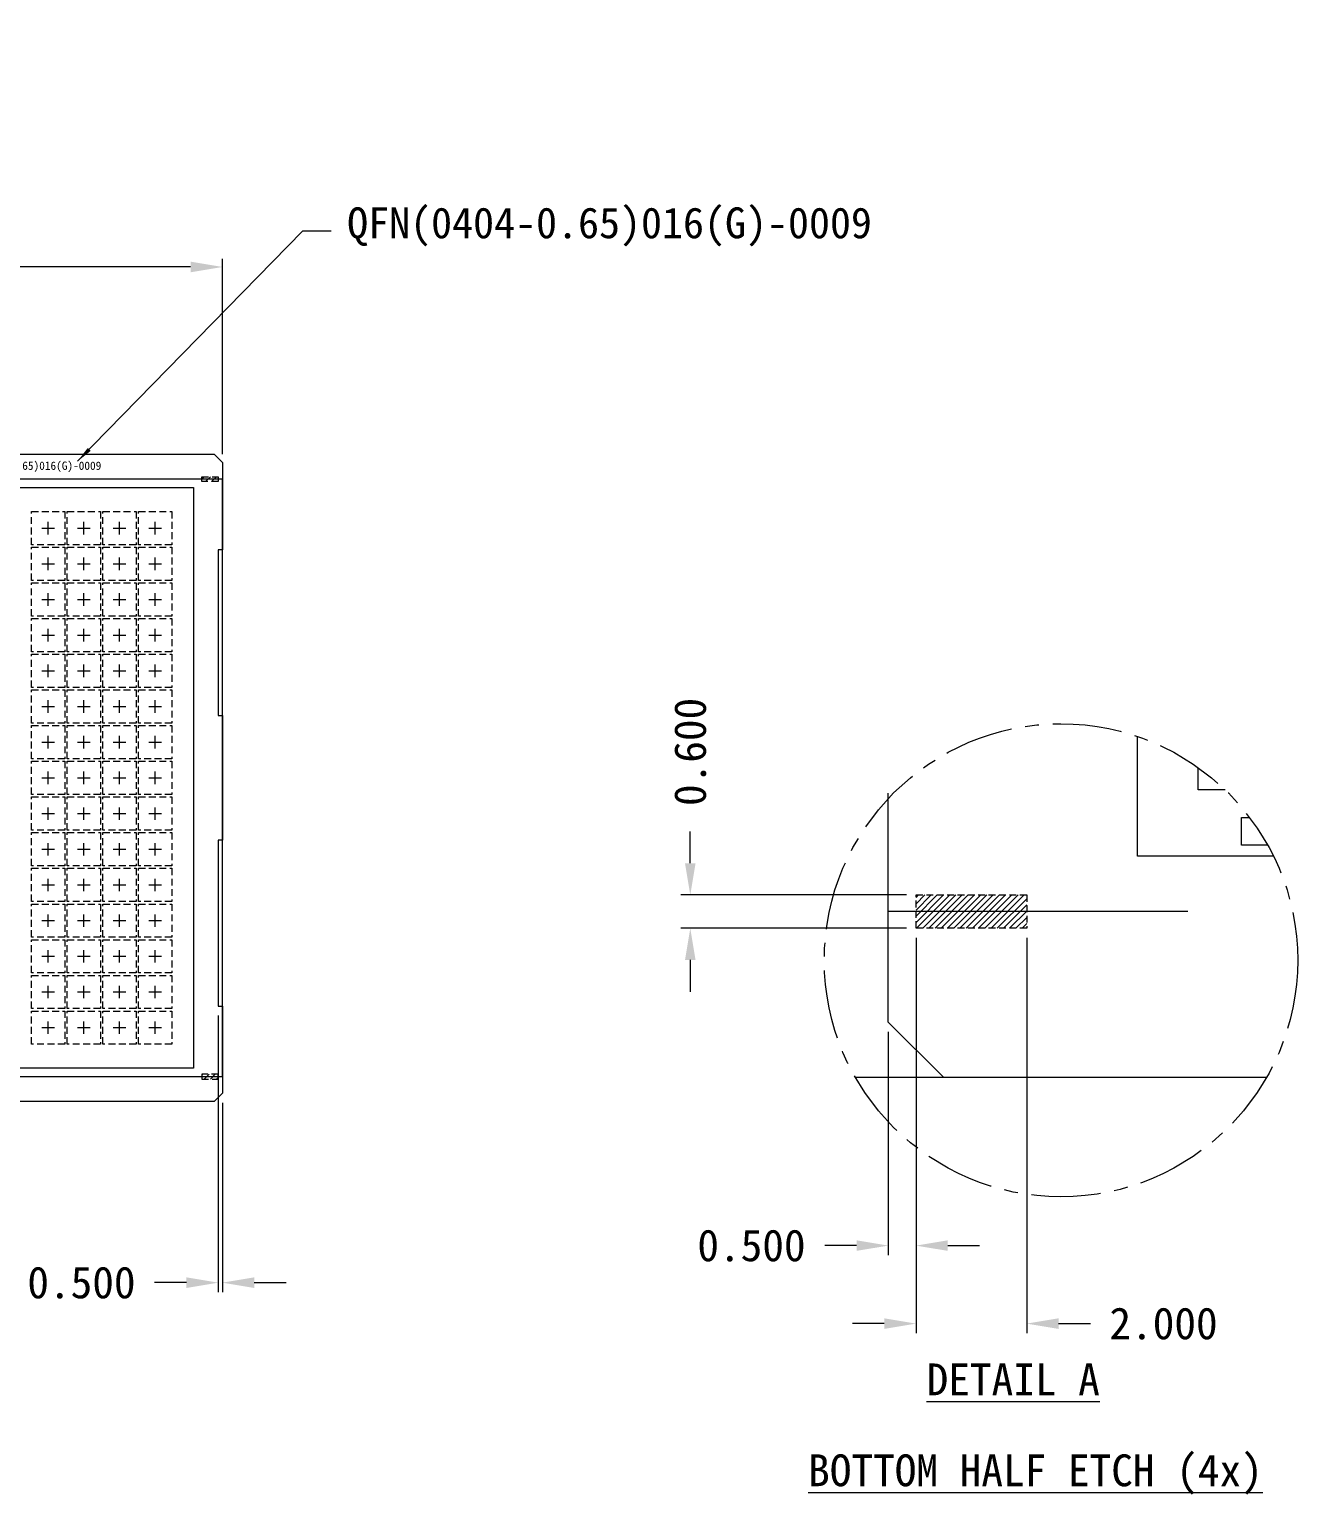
# Model space of a CAD drawing. Header units: millimetres. Extents: x -176 to -53, y -166 to -6.
# Drawn here: x -98.8 to -52.9, y -163.4 to -110.4 of the extents above; entities that cross this region are included whole.
import ezdxf

# ---------------------------------------------------------------- set-up
doc = ezdxf.new("R2010")
doc.units = ezdxf.units.MM
for name, pattern in [('CENTER', [2, 1.25, -0.25, 0.25, -0.25]), ('DASHED', [0.75, 0.5, -0.25]), ('HIDDEN', [0.375, 0.25, -0.125])]:
    doc.linetypes.add(name, pattern=pattern)
for name, color, linetype, lineweight in [('1', 7, 'Continuous', 18), ('1D', 4, 'Continuous', 18), ('ETCH', 4, 'Continuous', 15), ('Pkg', 2, 'DASHED', 9)]:
    doc.layers.add(name, color=color, linetype=linetype, lineweight=lineweight)
for name, color, linetype in [('TAPE', 4, 'Continuous'), ('中心线', 1, 'CENTER'), ('标注', 4, 'Continuous')]:
    doc.layers.add(name, color=color, linetype=linetype)
doc.styles.add('宋体', font='SimSun.ttf')

msp = doc.modelspace()

# ---------------------------------------------------------------- hatches: boundary and pattern name
at = {"layer": 'ETCH', "lineweight": 5}
h = msp.add_hatch(dxfattribs=at)
h.set_pattern_fill('ANSI31', color=256, scale=0.05)
h.set_pattern_definition([(45, (0.1879, 0.80497), (-0.1122532, 0.1122532), [])])
h.paths.add_polyline_path([(-91.9282, -148.3147), (-92.5282, -148.3147), (-92.5282, -148.399), (-91.9282, -148.399)])
h.paths.add_polyline_path([(-91.9282, -148.219), (-92.5282, -148.219), (-92.5282, -148.3147), (-91.9282, -148.3147)])
h.paths.add_polyline_path([(-91.9282, -126.709), (-92.5282, -126.709), (-92.5282, -126.799), (-91.9282, -126.799)])
h.paths.add_polyline_path([(-91.9282, -126.619), (-92.5282, -126.619), (-92.5282, -126.709), (-91.9282, -126.709)])
h.paths.add_polyline_path([(-168.4282, -126.709), (-169.0282, -126.709), (-169.0282, -126.799), (-168.4282, -126.799)])
h.paths.add_polyline_path([(-168.4282, -126.619), (-169.0282, -126.619), (-169.0282, -126.709), (-168.4282, -126.709)])
h.paths.add_polyline_path([(-149.2178, -91.4391), (-151.2178, -91.4391), (-151.2178, -91.7391), (-149.2178, -91.7391)])
h.paths.add_polyline_path([(-149.2178, -91.1391), (-151.2178, -91.1391), (-151.2178, -91.4391), (-149.2178, -91.4391)])
h.paths.add_polyline_path([(-149.2178, -19.4391), (-151.2178, -19.4391), (-151.2178, -19.7391), (-149.2178, -19.7391)])
h.paths.add_polyline_path([(-149.2178, -19.1391), (-151.2178, -19.1391), (-151.2178, -19.4391), (-149.2178, -19.4391)])
h.paths.add_polyline_path([(-168.4282, -148.3147), (-169.0282, -148.3147), (-169.0282, -148.399), (-168.4282, -148.399)])
h.paths.add_polyline_path([(-168.4282, -148.219), (-169.0282, -148.219), (-169.0282, -148.3147), (-168.4282, -148.3147)])
h = msp.add_hatch(dxfattribs=at)
h.set_pattern_fill('ANSI31', color=256, scale=0.05)
h.set_pattern_definition([(45, (-2.54663, -13.45843), (-0.1122532, 0.1122532), [])])
h.paths.add_polyline_path([(-66.7167, -142.9432), (-62.7167, -142.9432), (-62.7167, -142.3432), (-66.7167, -142.3432)])
h.paths.add_polyline_path([(-62.7167, -142.3432), (-62.7167, -141.7432), (-66.7167, -141.7432), (-66.7167, -142.3432)])
at = {"layer": '标注', "lineweight": 5}
for points in [[(-92.9282, -118.8463), (-92.9282, -119.2296), (-91.7782, -119.038)], [(-97.0148, -126.064), (-96.6491, -125.5825), (-96.5419, -125.6873)], [(-75.0649, -140.5932), (-74.6816, -140.5932), (-74.8732, -141.7432)], [(-75.0649, -144.0932), (-74.6816, -144.0932), (-74.8732, -142.9432)], [(-68.8667, -154.2267), (-68.8667, -154.61), (-67.7167, -154.4184)], [(-65.5667, -154.2267), (-65.5667, -154.61), (-66.7167, -154.4184)], [(-93.0782, -155.5673), (-93.0782, -155.9506), (-91.9282, -155.7589)], [(-90.6282, -155.5673), (-90.6282, -155.9506), (-91.7782, -155.7589)], [(-67.8667, -157.0469), (-67.8667, -157.4303), (-66.7167, -157.2386)], [(-61.5667, -157.0469), (-61.5667, -157.4303), (-62.7167, -157.2386)]]:
    msp.add_hatch(color=256, dxfattribs=at).paths.add_polyline_path(points, flags=0)

# ---------------------------------------------------------------- linework, layer by layer
at = {"layer": '1', "lineweight": 5}
for p, q in [((-168.8782, -125.809), (-92.0782, -125.809)), ((-92.0782, -125.809), (-91.7782, -126.109)), ((-91.7782, -126.109), (-91.7782, -129.259)), ((-91.7782, -129.259), (-91.9282, -129.259)), ((-91.9282, -129.259), (-91.9282, -135.259)), ((-91.9282, -135.259), (-91.7782, -135.259)), ((-91.7782, -135.259), (-91.7782, -139.759)), ((-91.7782, -139.759), (-91.9282, -139.759)), ((-91.9282, -139.759), (-91.9282, -145.759)), ((-91.9282, -145.759), (-91.7782, -145.759)), ((-91.7782, -145.759), (-91.7782, -148.909)), ((-92.0782, -149.209), (-168.8782, -149.209)), ((-91.7782, -148.909), (-92.0782, -149.209))]:
    msp.add_line(p, q, dxfattribs=at)
for points in [[(-55.5439, -137.9432), (-56.5167, -137.9432), (-56.5167, -137.1359)], [(-54.0498, -148.3432), (-65.7167, -148.3432), (-67.7167, -146.3432), (-67.7167, -138.2535)]]:
    msp.add_lwpolyline(points, dxfattribs=at)
at = {"layer": '1', "lineweight": 5, "ltscale": 10}
msp.add_lwpolyline([(-54.0044, -139.9432), (-54.9527, -139.9432), (-54.9527, -138.9432), (-54.6564, -138.9432)], dxfattribs=at)
at = {"layer": '1D', "lineweight": 0}
for p, q in [((-67.7167, -142.3432), (-67.7167, -138.0619)), ((-56.8996, -142.3432), (-67.7167, -142.3432))]:
    msp.add_line(p, q, dxfattribs=at)
at = {"layer": '1D', "linetype": 'HIDDEN', "lineweight": 5}
for points in [[(-91.9282, -126.619), (-91.9282, -126.799), (-92.5282, -126.799), (-92.5282, -126.619)], [(-66.7167, -142.9432), (-66.7167, -141.7432), (-62.7167, -141.7432), (-62.7167, -142.9432)], [(-91.9282, -148.399), (-91.9282, -148.219), (-92.5282, -148.219), (-92.5282, -148.399)]]:
    msp.add_lwpolyline(points, close=True, dxfattribs=at)
at = {"layer": '1D', "lineweight": 5}
msp.add_lwpolyline([(-167.8282, -127.009), (-92.8282, -127.009), (-92.8282, -148.009), (-167.8282, -148.009)], close=True, dxfattribs=at)
at = {"layer": '1D', "color": 1, "lineweight": 5}
msp.add_lwpolyline([(-53.7954, -140.3432), (-58.7167, -140.3432), (-58.7167, -136.0081)], dxfattribs=at)
at = {"layer": 'Pkg', "color": 2, "linetype": 'DASHED', "lineweight": 5, "ltscale": 0.5}
for points in [[(-98.6782, -127.879), (-97.4782, -127.879), (-97.4782, -129.079), (-98.6782, -129.079)], [(-97.3882, -127.879), (-96.1882, -127.879), (-96.1882, -129.079), (-97.3882, -129.079)], [(-96.0982, -127.879), (-94.8982, -127.879), (-94.8982, -129.079), (-96.0982, -129.079)], [(-94.8082, -127.879), (-93.6082, -127.879), (-93.6082, -129.079), (-94.8082, -129.079)], [(-98.6782, -129.169), (-97.4782, -129.169), (-97.4782, -130.369), (-98.6782, -130.369)], [(-97.3882, -129.169), (-96.1882, -129.169), (-96.1882, -130.369), (-97.3882, -130.369)], [(-96.0982, -129.169), (-94.8982, -129.169), (-94.8982, -130.369), (-96.0982, -130.369)], [(-94.8082, -129.169), (-93.6082, -129.169), (-93.6082, -130.369), (-94.8082, -130.369)], [(-98.6782, -130.459), (-97.4782, -130.459), (-97.4782, -131.659), (-98.6782, -131.659)], [(-97.3882, -130.459), (-96.1882, -130.459), (-96.1882, -131.659), (-97.3882, -131.659)], [(-96.0982, -130.459), (-94.8982, -130.459), (-94.8982, -131.659), (-96.0982, -131.659)], [(-94.8082, -130.459), (-93.6082, -130.459), (-93.6082, -131.659), (-94.8082, -131.659)], [(-98.6782, -131.749), (-97.4782, -131.749), (-97.4782, -132.949), (-98.6782, -132.949)], [(-97.3882, -131.749), (-96.1882, -131.749), (-96.1882, -132.949), (-97.3882, -132.949)], [(-96.0982, -131.749), (-94.8982, -131.749), (-94.8982, -132.949), (-96.0982, -132.949)], [(-94.8082, -131.749), (-93.6082, -131.749), (-93.6082, -132.949), (-94.8082, -132.949)], [(-98.6782, -133.039), (-97.4782, -133.039), (-97.4782, -134.239), (-98.6782, -134.239)], [(-97.3882, -133.039), (-96.1882, -133.039), (-96.1882, -134.239), (-97.3882, -134.239)], [(-96.0982, -133.039), (-94.8982, -133.039), (-94.8982, -134.239), (-96.0982, -134.239)], [(-94.8082, -133.039), (-93.6082, -133.039), (-93.6082, -134.239), (-94.8082, -134.239)], [(-98.6782, -134.329), (-97.4782, -134.329), (-97.4782, -135.529), (-98.6782, -135.529)], [(-97.3882, -134.329), (-96.1882, -134.329), (-96.1882, -135.529), (-97.3882, -135.529)], [(-96.0982, -134.329), (-94.8982, -134.329), (-94.8982, -135.529), (-96.0982, -135.529)], [(-94.8082, -134.329), (-93.6082, -134.329), (-93.6082, -135.529), (-94.8082, -135.529)], [(-98.6782, -135.619), (-97.4782, -135.619), (-97.4782, -136.819), (-98.6782, -136.819)], [(-97.3882, -135.619), (-96.1882, -135.619), (-96.1882, -136.819), (-97.3882, -136.819)], [(-96.0982, -135.619), (-94.8982, -135.619), (-94.8982, -136.819), (-96.0982, -136.819)], [(-94.8082, -135.619), (-93.6082, -135.619), (-93.6082, -136.819), (-94.8082, -136.819)], [(-98.6782, -136.909), (-97.4782, -136.909), (-97.4782, -138.109), (-98.6782, -138.109)], [(-97.3882, -136.909), (-96.1882, -136.909), (-96.1882, -138.109), (-97.3882, -138.109)], [(-96.0982, -136.909), (-94.8982, -136.909), (-94.8982, -138.109), (-96.0982, -138.109)], [(-94.8082, -136.909), (-93.6082, -136.909), (-93.6082, -138.109), (-94.8082, -138.109)], [(-98.6782, -138.199), (-97.4782, -138.199), (-97.4782, -139.399), (-98.6782, -139.399)], [(-97.3882, -138.199), (-96.1882, -138.199), (-96.1882, -139.399), (-97.3882, -139.399)], [(-96.0982, -138.199), (-94.8982, -138.199), (-94.8982, -139.399), (-96.0982, -139.399)], [(-94.8082, -138.199), (-93.6082, -138.199), (-93.6082, -139.399), (-94.8082, -139.399)], [(-98.6782, -139.489), (-97.4782, -139.489), (-97.4782, -140.689), (-98.6782, -140.689)], [(-97.3882, -139.489), (-96.1882, -139.489), (-96.1882, -140.689), (-97.3882, -140.689)], [(-96.0982, -139.489), (-94.8982, -139.489), (-94.8982, -140.689), (-96.0982, -140.689)], [(-94.8082, -139.489), (-93.6082, -139.489), (-93.6082, -140.689), (-94.8082, -140.689)], [(-98.6782, -140.779), (-97.4782, -140.779), (-97.4782, -141.979), (-98.6782, -141.979)], [(-97.3882, -140.779), (-96.1882, -140.779), (-96.1882, -141.979), (-97.3882, -141.979)], [(-96.0982, -140.779), (-94.8982, -140.779), (-94.8982, -141.979), (-96.0982, -141.979)], [(-94.8082, -140.779), (-93.6082, -140.779), (-93.6082, -141.979), (-94.8082, -141.979)], [(-98.6782, -142.069), (-97.4782, -142.069), (-97.4782, -143.269), (-98.6782, -143.269)], [(-97.3882, -142.069), (-96.1882, -142.069), (-96.1882, -143.269), (-97.3882, -143.269)], [(-96.0982, -142.069), (-94.8982, -142.069), (-94.8982, -143.269), (-96.0982, -143.269)], [(-94.8082, -142.069), (-93.6082, -142.069), (-93.6082, -143.269), (-94.8082, -143.269)], [(-98.6782, -143.359), (-97.4782, -143.359), (-97.4782, -144.559), (-98.6782, -144.559)], [(-97.3882, -143.359), (-96.1882, -143.359), (-96.1882, -144.559), (-97.3882, -144.559)], [(-96.0982, -143.359), (-94.8982, -143.359), (-94.8982, -144.559), (-96.0982, -144.559)], [(-94.8082, -143.359), (-93.6082, -143.359), (-93.6082, -144.559), (-94.8082, -144.559)], [(-98.6782, -144.649), (-97.4782, -144.649), (-97.4782, -145.849), (-98.6782, -145.849)], [(-97.3882, -144.649), (-96.1882, -144.649), (-96.1882, -145.849), (-97.3882, -145.849)], [(-96.0982, -144.649), (-94.8982, -144.649), (-94.8982, -145.849), (-96.0982, -145.849)], [(-94.8082, -144.649), (-93.6082, -144.649), (-93.6082, -145.849), (-94.8082, -145.849)], [(-98.6782, -145.939), (-97.4782, -145.939), (-97.4782, -147.139), (-98.6782, -147.139)], [(-97.3882, -145.939), (-96.1882, -145.939), (-96.1882, -147.139), (-97.3882, -147.139)], [(-96.0982, -145.939), (-94.8982, -145.939), (-94.8982, -147.139), (-96.0982, -147.139)], [(-94.8082, -145.939), (-93.6082, -145.939), (-93.6082, -147.139), (-94.8082, -147.139)]]:
    msp.add_lwpolyline(points, close=True, dxfattribs=at)
at = {"layer": 'TAPE', "lineweight": 0}
msp.add_lwpolyline([(-91.7782, -126.709), (-169.1782, -126.709), (-169.1782, -148.309), (-91.7782, -148.309)], close=True, dxfattribs=at)
at = {"layer": '中心线', "color": 1, "linetype": 'CENTER', "lineweight": 5, "ltscale": 0.5}
for p, q in [((-98.3032, -128.479), (-97.8532, -128.479)), ((-98.0782, -128.704), (-98.0782, -128.254)), ((-97.0132, -128.479), (-96.5632, -128.479)), ((-96.7882, -128.704), (-96.7882, -128.254)), ((-95.7232, -128.479), (-95.2732, -128.479)), ((-95.4982, -128.704), (-95.4982, -128.254)), ((-94.4332, -128.479), (-93.9832, -128.479)), ((-94.2082, -128.704), (-94.2082, -128.254)), ((-98.3032, -129.769), (-97.8532, -129.769)), ((-98.0782, -129.994), (-98.0782, -129.544)), ((-97.0132, -129.769), (-96.5632, -129.769)), ((-96.7882, -129.994), (-96.7882, -129.544)), ((-95.7232, -129.769), (-95.2732, -129.769)), ((-95.4982, -129.994), (-95.4982, -129.544)), ((-94.4332, -129.769), (-93.9832, -129.769)), ((-94.2082, -129.994), (-94.2082, -129.544)), ((-98.0782, -131.284), (-98.0782, -130.834)), ((-96.7882, -131.284), (-96.7882, -130.834)), ((-95.4982, -131.284), (-95.4982, -130.834)), ((-94.2082, -131.284), (-94.2082, -130.834)), ((-98.3032, -131.059), (-97.8532, -131.059)), ((-97.0132, -131.059), (-96.5632, -131.059)), ((-95.7232, -131.059), (-95.2732, -131.059)), ((-94.4332, -131.059), (-93.9832, -131.059)), ((-98.3032, -132.349), (-97.8532, -132.349)), ((-98.0782, -132.574), (-98.0782, -132.124)), ((-97.0132, -132.349), (-96.5632, -132.349)), ((-96.7882, -132.574), (-96.7882, -132.124)), ((-95.7232, -132.349), (-95.2732, -132.349)), ((-95.4982, -132.574), (-95.4982, -132.124)), ((-94.4332, -132.349), (-93.9832, -132.349)), ((-94.2082, -132.574), (-94.2082, -132.124)), ((-98.0782, -133.864), (-98.0782, -133.414)), ((-96.7882, -133.864), (-96.7882, -133.414)), ((-95.4982, -133.864), (-95.4982, -133.414)), ((-94.2082, -133.864), (-94.2082, -133.414)), ((-98.3032, -133.639), (-97.8532, -133.639)), ((-97.0132, -133.639), (-96.5632, -133.639)), ((-95.7232, -133.639), (-95.2732, -133.639)), ((-94.4332, -133.639), (-93.9832, -133.639)), ((-98.3032, -134.929), (-97.8532, -134.929)), ((-98.0782, -135.154), (-98.0782, -134.704)), ((-97.0132, -134.929), (-96.5632, -134.929)), ((-96.7882, -135.154), (-96.7882, -134.704)), ((-95.7232, -134.929), (-95.2732, -134.929)), ((-95.4982, -135.154), (-95.4982, -134.704)), ((-94.4332, -134.929), (-93.9832, -134.929)), ((-94.2082, -135.154), (-94.2082, -134.704)), ((-98.0782, -136.444), (-98.0782, -135.994)), ((-96.7882, -136.444), (-96.7882, -135.994)), ((-95.4982, -136.444), (-95.4982, -135.994)), ((-94.2082, -136.444), (-94.2082, -135.994)), ((-98.3032, -136.219), (-97.8532, -136.219)), ((-97.0132, -136.219), (-96.5632, -136.219)), ((-95.7232, -136.219), (-95.2732, -136.219)), ((-94.4332, -136.219), (-93.9832, -136.219)), ((-98.3032, -137.509), (-97.8532, -137.509)), ((-98.0782, -137.734), (-98.0782, -137.284)), ((-97.0132, -137.509), (-96.5632, -137.509)), ((-96.7882, -137.734), (-96.7882, -137.284)), ((-95.7232, -137.509), (-95.2732, -137.509)), ((-95.4982, -137.734), (-95.4982, -137.284)), ((-94.4332, -137.509), (-93.9832, -137.509)), ((-94.2082, -137.734), (-94.2082, -137.284)), ((-98.3032, -138.799), (-97.8532, -138.799)), ((-98.0782, -139.024), (-98.0782, -138.574)), ((-97.0132, -138.799), (-96.5632, -138.799)), ((-96.7882, -139.024), (-96.7882, -138.574)), ((-95.7232, -138.799), (-95.2732, -138.799)), ((-95.4982, -139.024), (-95.4982, -138.574)), ((-94.4332, -138.799), (-93.9832, -138.799)), ((-94.2082, -139.024), (-94.2082, -138.574)), ((-98.0782, -140.314), (-98.0782, -139.864)), ((-96.7882, -140.314), (-96.7882, -139.864)), ((-95.4982, -140.314), (-95.4982, -139.864)), ((-94.2082, -140.314), (-94.2082, -139.864)), ((-98.3032, -140.089), (-97.8532, -140.089)), ((-97.0132, -140.089), (-96.5632, -140.089)), ((-95.7232, -140.089), (-95.2732, -140.089)), ((-94.4332, -140.089), (-93.9832, -140.089)), ((-98.3032, -141.379), (-97.8532, -141.379)), ((-98.0782, -141.604), (-98.0782, -141.154)), ((-97.0132, -141.379), (-96.5632, -141.379)), ((-96.7882, -141.604), (-96.7882, -141.154)), ((-95.7232, -141.379), (-95.2732, -141.379)), ((-95.4982, -141.604), (-95.4982, -141.154)), ((-94.4332, -141.379), (-93.9832, -141.379)), ((-94.2082, -141.604), (-94.2082, -141.154)), ((-98.0782, -142.894), (-98.0782, -142.444)), ((-96.7882, -142.894), (-96.7882, -142.444)), ((-95.4982, -142.894), (-95.4982, -142.444)), ((-94.2082, -142.894), (-94.2082, -142.444)), ((-98.3032, -142.669), (-97.8532, -142.669)), ((-97.0132, -142.669), (-96.5632, -142.669)), ((-95.7232, -142.669), (-95.2732, -142.669)), ((-94.4332, -142.669), (-93.9832, -142.669)), ((-98.3032, -143.959), (-97.8532, -143.959)), ((-98.0782, -144.184), (-98.0782, -143.734)), ((-97.0132, -143.959), (-96.5632, -143.959)), ((-96.7882, -144.184), (-96.7882, -143.734)), ((-95.7232, -143.959), (-95.2732, -143.959)), ((-95.4982, -144.184), (-95.4982, -143.734)), ((-94.4332, -143.959), (-93.9832, -143.959)), ((-94.2082, -144.184), (-94.2082, -143.734)), ((-98.0782, -145.474), (-98.0782, -145.024)), ((-96.7882, -145.474), (-96.7882, -145.024)), ((-95.4982, -145.474), (-95.4982, -145.024)), ((-94.2082, -145.474), (-94.2082, -145.024)), ((-98.3032, -145.249), (-97.8532, -145.249)), ((-97.0132, -145.249), (-96.5632, -145.249)), ((-95.7232, -145.249), (-95.2732, -145.249)), ((-94.4332, -145.249), (-93.9832, -145.249)), ((-98.3032, -146.539), (-97.8532, -146.539)), ((-98.0782, -146.764), (-98.0782, -146.314)), ((-97.0132, -146.539), (-96.5632, -146.539)), ((-96.7882, -146.764), (-96.7882, -146.314)), ((-95.7232, -146.539), (-95.2732, -146.539)), ((-95.4982, -146.764), (-95.4982, -146.314)), ((-94.4332, -146.539), (-93.9832, -146.539)), ((-94.2082, -146.764), (-94.2082, -146.314))]:
    msp.add_line(p, q, dxfattribs=at)
at = {"layer": '标注', "lineweight": 5}
for p, q in [((-97.0148, -126.064), (-88.874, -117.7334)), ((-88.874, -117.7334), (-87.844, -117.7334)), ((-92.9282, -119.038), (-123.7163, -119.038)), ((-91.7782, -125.809), (-91.7782, -118.738)), ((-74.8732, -140.5932), (-74.8732, -139.4432)), ((-67.0617, -141.7432), (-75.2182, -141.7432)), ((-67.0617, -142.9432), (-75.2182, -142.9432)), ((-66.7167, -143.2882), (-66.7167, -154.7634)), ((-66.7167, -143.2882), (-66.7167, -157.5836)), ((-62.7167, -143.2882), (-62.7167, -157.5836)), ((-74.8732, -144.0932), (-74.8732, -145.2432)), ((-91.9282, -146.104), (-91.9282, -156.1039)), ((-67.7167, -146.6882), (-67.7167, -154.7634)), ((-65.7167, -148.3432), (-68.9046, -148.3432)), ((-91.7782, -149.254), (-91.7782, -156.1039)), ((-68.8667, -154.4184), (-70.0167, -154.4184)), ((-65.5667, -154.4184), (-64.4167, -154.4184)), ((-93.0782, -155.7589), (-94.2282, -155.7589)), ((-90.6282, -155.7589), (-89.4782, -155.7589)), ((-67.8667, -157.2386), (-69.0167, -157.2386)), ((-61.5667, -157.2386), (-60.4167, -157.2386))]:
    msp.add_line(p, q, dxfattribs=at)
at = {"layer": '标注', "color": 2, "linetype": 'CENTER', "lineweight": 5, "ltscale": 2}
msp.add_circle((-61.4772, -144.1029), 8.5526, dxfattribs=at)

# ---------------------------------------------------------------- texts
at = {"layer": '标注', "lineweight": 5, "attachment_point": 5, "style": '宋体'}
for s, insert, char_height, width in [('{\\C0;QFN(0404-0.65)016(G)-0009}', (-77.7906, -117.5902), 1.115046, 85.739756), ('{\\C0;QFN(0404-0.65)016(G)-0009}', (-98.7069, -126.2626), 0.3, 24.759696), ('0.500', (-72.6617, -154.4184), 1.15, 13.8), ('0.500', (-96.8732, -155.7589), 1.15, 13.8), ('2.000', (-57.7717, -157.2386), 1.15, 13.8), ('{\\LDETAIL A}', (-63.2028, -159.2555), 1.15, 21.85), ('{\\LBOTTOM HALF ETCH (4x)}', (-62.3991, -162.6963), 1.15, 64.728571)]:
    msp.add_mtext(s, dxfattribs=dict(at, insert=insert, char_height=char_height, width=width))
at = {"layer": '标注', "lineweight": 5, "insert": (-74.8732, -136.5687), "char_height": 1.15, "width": 13.8, "attachment_point": 5, "rotation": 90, "style": '宋体'}
msp.add_mtext('0.600', dxfattribs=at)

doc.saveas('drawing.dxf')
